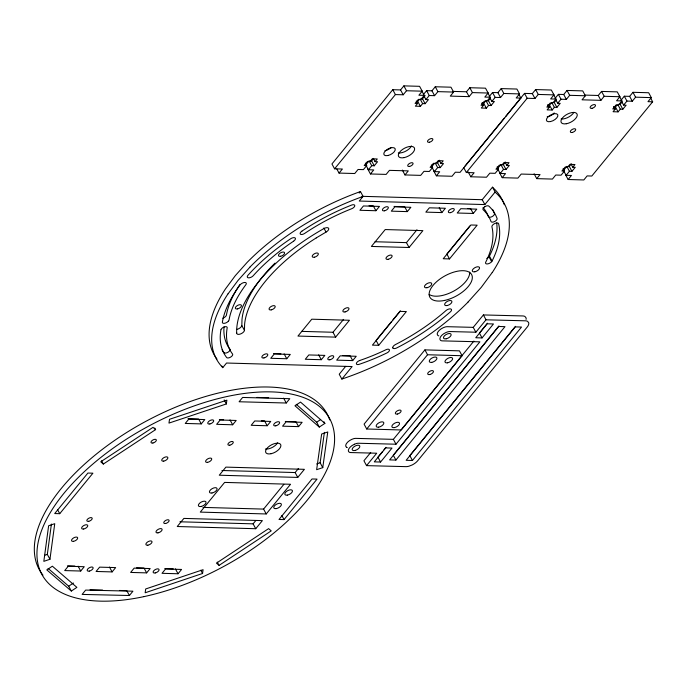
<?xml version="1.0" encoding="UTF-8"?>
<svg xmlns="http://www.w3.org/2000/svg" width="687" height="687" viewBox="0 0 687 687"><rect width="100%" height="100%" fill="white"/><g stroke="black" fill="none" stroke-linecap="round" stroke-linejoin="round"><path stroke-width="1.03" d="M49.953 559.278L54.745 523.683L48.622 525.744L43.831 561.348L49.953 559.278L47.326 554.409L51.413 524.052M202.562 573.482L203.086 569.686L145.687 588.965L145.163 592.769L202.562 573.482L200.81 570.236M322.761 467.641L327.768 431.968L321.645 434.021L316.638 469.693L322.761 467.641L320.125 462.772L324.401 432.346M226.349 403.956L226.89 400.143L169.517 419.293L168.968 423.098L226.349 403.956L224.16 399.894M220.991 329.64L220.999 329.623A3.461 1.683 -28.4 0 1 224.597 326.84A3.461 1.683 -28.4 0 1 227.182 327.871A120.946 58.824 -28.4 0 0 232.541 354.028A3.435 1.675 -28.4 0 1 230.592 357.12A3.435 1.675 -28.4 0 1 226.624 357.489A127.834 62.165 -28.4 0 1 220.922 329.88M492.193 272.559L481.286 287.321L468.053 302.022M228.075 293.821L237.968 280.494L249.87 267.217M129.414 595.509L132.926 591.189L85.643 590.09L82.131 594.418L129.414 595.509L126.777 590.64L119.426 590.468M284.04 519.604L317.042 479.105L312.01 478.976L279.008 519.475L284.04 519.604L281.85 515.542M286.256 403.011L289.785 398.692L242.623 397.447L239.093 401.766L286.256 403.011L283.619 398.142M382.642 451.419L377.944 457.164L380.572 462.033L391.994 448.07L385.708 447.907L374.286 461.87L380.572 462.033M383.99 449.77L386 447.314M487.469 323.199L479.406 333.058L482.042 337.927L493.455 323.963L487.169 323.792L475.756 337.755L482.042 337.927M498.96 325.921L393.273 455.198L395.91 460.067L504.979 326.651L498.693 326.48L389.623 459.895L395.91 460.067M485.683 362.788L409.804 455.601L412.44 460.47L521.51 327.055L515.224 326.883L406.154 460.299L412.44 460.47M487.04 361.13L515.49 326.334M421.595 90.512L424.223 95.381L418.89 95.235L422.204 91.182L419.577 86.313L403.879 85.875L400.555 89.928L392.766 89.705L331.941 163.953L334.569 168.813L342.392 169.036L339.043 173.081L336.845 169.028M334.569 168.813L395.403 94.574L403.192 94.789L406.506 90.744L422.204 91.182M59.735 513.687L92.917 473.188L87.893 473.051L54.711 513.55L59.735 513.687L57.536 509.634M419.431 99.435L417.765 101.453L420.401 106.322L422.617 103.625L425.124 103.694L428.439 99.641L425.931 99.572L423.733 95.519M423.295 94.703L426.618 90.658L431.951 90.804L435.275 86.76L450.973 87.197L453.6 92.067L450.286 96.111L469.118 96.644L472.441 92.59L488.139 93.037L485.503 88.168L469.805 87.73L466.49 91.775L452.888 91.397M365.398 163.145L366.712 165.576L363.397 169.629L358.056 169.474L354.741 173.528L339.043 173.081M416.27 101.049L417.593 103.479L415.377 106.184L420.401 106.322M424.223 95.381L420.908 99.435L418.392 99.366L415.077 103.411L417.593 103.479M369.941 160.87L371.615 160.921L373.608 158.491M420.822 98.782L422.488 98.825L425.15 95.587M371.736 165.722L369.108 160.852L365.785 164.897L368.421 169.766L371.736 165.722L374.252 165.79L377.567 161.737L375.05 161.668L373.299 158.422M375.05 161.668L377.266 158.972L372.242 158.826L370.027 161.531L367.519 161.454L364.204 165.507L366.712 165.576M425.931 99.572L429.246 95.527L434.588 95.673L437.902 91.629L453.6 92.067M367.803 169.096L370.439 173.966L373.754 169.921L368.421 169.766M359.181 193.073L360.452 191.518L363.088 196.388L359.267 201.042L484.85 204.571L495.129 192.025L492.502 187.156L482.222 199.702L361.963 196.319M402.342 170.067L404.969 174.936L408.293 170.883L389.452 170.359L386.137 174.404L370.439 173.966M80.714 571.034L84.252 566.715L68.236 566.26L64.698 570.579L80.714 571.034L78.078 566.165M201.265 423.896L204.803 419.577L188.788 419.13L185.25 423.45L201.265 423.896L198.629 419.027L187.955 418.727M375.918 210.729L379.464 206.409L363.449 205.963L359.911 210.282L375.918 210.729L373.29 205.86L369.022 205.739M488.139 93.037L484.816 97.082L490.157 97.236L487.521 92.367M434.373 163.515L431.719 166.752L434.347 171.621L439.689 171.767L436.365 175.82L433.737 170.951M481.69 103.248L483.7 103.308L485.915 100.603L488.543 105.472L491.059 105.549L494.374 101.496L491.858 101.427L489.668 97.365M489.23 96.558L492.545 92.505L497.886 92.659L501.201 88.606L516.899 89.044L519.535 93.913L516.195 97.966L520.883 98.095L519.132 94.849M431.324 164.992L432.647 167.43L429.323 171.475L423.991 171.329L420.667 175.374L404.969 174.936M482.205 102.895L483.519 105.334L481.312 108.031L486.336 108.177L488.543 105.472M490.157 97.236L486.843 101.281L484.326 101.212L481.012 105.266L483.519 105.334M435.876 162.725L437.55 162.767L439.534 160.337M486.748 100.628L488.423 100.68L490.415 98.25M434.347 171.621L437.671 167.568L440.178 167.637L443.493 163.592L440.985 163.523L439.233 160.277M440.985 163.523L443.201 160.818L438.177 160.681L435.962 163.377L433.454 163.308L430.131 167.353L432.647 167.43M491.858 101.427L495.181 97.374L500.514 97.528L503.837 93.475L519.535 93.913M112.11 571.91L115.648 567.591L99.632 567.144L96.094 571.464L112.11 571.91L109.473 567.041M232.661 424.781L236.199 420.461L220.183 420.006L216.645 424.326L232.661 424.781L230.025 419.912M286.762 358.743L290.3 354.423L274.293 353.977L270.747 358.296L286.762 358.743L284.126 353.882M407.314 211.613L410.86 207.294L394.845 206.839L391.307 211.158L407.314 211.613L404.686 206.744L394.012 206.444M465.056 165.996L504.258 118.155M505.606 116.507L524.533 93.406L532.322 93.621L535.637 89.576L551.335 90.014L553.971 94.883L550.648 98.928L555.989 99.083L553.353 94.213M520.883 98.095L460.058 172.343L455.344 172.205L452.029 176.258L436.365 175.82M301.602 331.374L332.997 332.259L343.534 319.403M375.042 241.747L406.438 242.623L416.975 229.767M463.708 167.645L466.336 172.514L527.169 98.275L534.95 98.49L538.273 94.445L553.971 94.883M335.634 337.128L349.451 320.254L311.778 319.197L297.952 336.072L335.634 337.128L332.997 332.259M409.074 247.492L422.891 230.626L385.218 229.561L371.392 246.435L409.074 247.492L406.438 242.623M468.173 171.913L470.81 176.782L474.124 172.738L466.336 172.514M146.64 572.881L150.178 568.561L134.171 568.115L130.633 572.434L146.64 572.881L144.012 568.012L136.541 567.806M267.191 425.751L270.738 421.432L254.722 420.976L251.184 425.296L267.191 425.751L264.564 420.882L261.361 420.788M321.301 359.713L324.839 355.394L308.824 354.947L305.286 359.267L321.301 359.713L318.665 354.844M441.853 212.584L445.391 208.264L429.384 207.809L425.837 212.128L441.853 212.584L439.216 207.714M505.374 162.192L503.382 164.622L500.866 164.545L497.551 168.598L500.179 173.468L505.52 173.613L502.206 177.667L499.569 172.798M547.522 105.094L549.531 105.154L551.747 102.457L554.375 107.318L556.891 107.395L560.206 103.342L557.698 103.273L555.5 99.22M555.062 98.404L558.376 94.351L563.718 94.505L567.033 90.452L582.731 90.899L585.367 95.768L582.044 99.813L600.885 100.345L604.199 96.292L619.897 96.73L617.269 91.869L601.572 91.423L598.257 95.476L584.646 95.089M497.165 166.838L498.479 169.277L495.155 173.322L489.822 173.176L486.508 177.22L470.81 176.782M548.037 104.75L549.351 107.181L547.144 109.877L552.168 110.023L554.375 107.318M555.989 99.083L552.674 103.136L550.158 103.059L546.843 107.112L549.351 107.181M552.58 102.475L554.254 102.526L556.247 100.096M500.179 173.468L503.502 169.414L506.01 169.483L509.333 165.438L506.817 165.369L505.065 162.123M506.817 165.369L509.033 162.664L504.009 162.527L501.793 165.224L499.286 165.155L495.962 169.208L498.479 169.277M557.698 103.273L561.013 99.22L566.346 99.375L569.669 95.321L585.367 95.768M345.681 366.343L339.223 374.226L341.851 379.095L352.13 366.549L226.547 363.028L222.734 367.682L221.858 366.059M178.036 573.765L181.574 569.446L165.567 568.991L162.029 573.31L178.036 573.765L175.408 568.896M298.587 426.627L302.134 422.307L286.118 421.861L282.58 426.18L298.587 426.627L295.96 421.758L285.285 421.457M352.697 360.598L356.235 356.278L340.22 355.832L336.682 360.151L352.697 360.598L350.061 355.729L342.59 355.522M473.249 213.459L476.787 209.14L460.779 208.693L457.233 213.013L473.249 213.459L470.612 208.59L467.418 208.505M391.59 321.507L376.081 340.443L378.709 345.312L406.361 311.563L400.083 311.383L372.431 345.132L378.709 345.312M392.938 319.867L400.358 310.807M469.788 226.066L446.859 254.053L449.496 258.922L477.147 225.173L470.861 224.993L443.218 258.741L449.496 258.922M202.974 507.392L263.585 509.093L283.868 484.344M179.917 521.794L253.099 523.846L255.753 520.609M221.944 470.501L295.135 472.553L298.45 468.5M534.108 173.768L536.736 178.637L540.051 174.584L521.218 174.06L517.895 178.105L502.206 177.667M266.221 513.962L290.549 484.266L224.623 482.411L200.286 512.107L266.221 513.962L263.585 509.093M255.736 528.715L262.374 520.617L183.884 518.41L177.246 526.517L255.736 528.715L253.099 523.846M297.763 477.422L304.401 469.324L225.911 467.117L219.273 475.215L297.763 477.422L295.135 472.553M619.897 96.73L616.582 100.783L621.924 100.929L619.288 96.068M613.457 106.949L615.466 107.009L617.124 104.982M620.996 100.259L624.311 96.206L629.644 96.352L632.967 92.307L648.665 92.745L651.293 97.614L647.978 101.667L652.65 101.796L650.46 97.743M563.091 168.693L564.405 171.123L561.09 175.176L555.749 175.03L552.434 179.075L536.736 178.637M613.972 106.597L615.286 109.035L613.07 111.732L618.094 111.869L620.309 109.173L622.817 109.242L626.14 105.197L623.624 105.12L621.434 101.066M621.924 100.929L618.601 104.982L616.093 104.913L612.77 108.958L615.286 109.035M567.634 166.426L569.308 166.469L571.301 164.038M618.515 104.33L620.189 104.372L622.182 101.942M569.429 171.269L566.801 166.4L563.477 170.453L566.114 175.314L569.429 171.269L571.945 171.338L575.259 167.285L572.752 167.216L570.991 163.97M572.752 167.216L574.959 164.519L569.935 164.373L567.728 167.078L565.212 167.01L561.897 171.054L564.405 171.123M623.624 105.12L626.948 101.075L632.28 101.221L635.595 97.176L651.293 97.614M424.918 349.881L364.084 424.128L366.721 428.997L401.251 429.968L462.085 355.72L459.448 350.851L424.918 349.881L427.546 354.75L462.085 355.72M565.495 174.653L568.132 179.513L571.447 175.468L566.114 175.314M366.721 428.997L427.546 354.75M652.65 101.796L591.816 176.035L587.145 175.906L583.83 179.96L568.132 179.513M370.697 452.493L363.921 460.762L366.549 465.631L405.905 466.636A8.682 4.225 -28.4 0 0 408.954 466.215L412.226 464.936A9.987 4.861 -28.4 0 0 417.808 460.608L527.59 326.591A9.944 4.835 -28.4 0 0 528.707 322.77L527.607 321.379A8.699 4.234 -28.4 0 0 525.349 320.812L486.027 319.807L475.859 332.216L450.028 331.563A6.509 3.16 -28.4 0 0 447.735 331.873L445.897 332.542A7.454 3.624 -28.4 0 0 440.041 339.704L440.711 340.451A6.484 3.152 -28.4 0 0 442.394 340.872L479.895 341.825L396.004 444.214L358.502 443.252A6.509 3.16 -28.4 0 0 356.218 443.57L354.38 444.24M438.813 335.874A6.484 3.152 -28.4 0 1 438.074 335.582L437.387 334.852A7.454 3.624 -28.4 0 1 443.27 327.699L445.099 327.012A6.509 3.16 -28.4 0 1 447.392 326.694L473.231 327.356L483.399 314.938L522.713 315.943A8.699 4.234 -28.4 0 1 524.98 316.509L526.062 317.901A9.944 4.835 -28.4 0 1 526.07 319.369M366.549 465.631L376.716 453.222L350.877 452.561A6.484 3.152 -28.4 0 1 349.194 452.149L348.498 451.419A7.454 3.624 -28.4 0 1 354.38 444.257M346.557 447.28L345.87 446.55A7.454 3.624 -28.4 0 1 351.753 439.388L353.582 438.701A6.509 3.16 -28.4 0 1 355.875 438.383L393.368 439.345L473.875 341.087M48.124 568.432L68.691 586.191L73.457 583.031M71.328 591.06L76.884 587.376L52.367 566.2L46.802 569.884L71.328 591.06L68.691 586.191M296.26 404.334L316.655 422.204L320.64 419.577M324.865 423.398L300.537 402.093L294.963 405.768L319.292 427.074L324.865 423.398L323.981 421.775M219.05 565.392L271.228 530.888L268.617 528.621L216.448 563.125L219.05 565.392L217.298 562.146M155.597 429.633L153.012 427.348L100.749 461.776L103.333 464.051L155.597 429.633L154.721 428.01M316.269 237.882L326.067 232.069A4.234 2.061 -28.4 0 0 328.635 228.342A4.234 2.061 -28.4 0 0 324.084 228.47A134.704 65.514 -28.4 0 0 262.305 277.342A135.141 65.72 -28.4 0 0 236.672 332.963M44.698 555.294L47.326 554.409M316.63 463.948L320.125 462.772M90.006 589.789L102.612 590.081M256.826 397.438L268.617 397.747M273.452 353.582L280.931 353.788M219.351 419.611L223.618 419.731M67.403 565.865L74.874 566.071M164.734 568.596L173.27 568.836M632.967 92.307L635.595 97.176M629.644 96.352L632.28 101.221M624.311 96.206L626.948 101.075M620.189 104.372L622.817 109.242M618.111 105.12L620.309 109.173M615.466 107.009L618.094 111.869M601.572 91.423L604.199 96.292M598.257 95.476L600.885 100.345M567.033 90.452L569.669 95.321M563.718 94.505L566.346 99.375M558.376 94.351L561.013 99.22M554.254 102.526L556.891 107.395M549.531 105.154L552.168 110.023M535.637 89.576L538.273 94.445M532.322 93.621L534.95 98.49M569.308 166.469L571.945 171.338M524.533 93.406L527.169 98.275M501.201 88.606L503.837 93.475M497.886 92.659L500.514 97.528M492.545 92.505L495.181 97.374M488.423 100.68L491.059 105.549M483.7 103.308L486.336 108.177M469.805 87.73L472.441 92.59M466.49 91.775L469.118 96.644M503.382 164.622L506.01 169.483M500.866 164.545L503.502 169.414M435.275 86.76L437.902 91.629M431.951 90.804L434.588 95.673M426.618 90.658L429.246 95.527M482.222 199.702L484.85 204.571M422.488 98.825L425.124 103.694M420.418 99.563L422.617 103.625M403.879 85.875L406.506 90.744M400.555 89.928L403.192 94.789M489.393 256.225A3.71 1.803 -28.4 0 1 489.007 256.801L491.643 261.67A3.71 1.803 -28.4 0 0 492.029 261.094L489.436 256.148A137.005 66.63 -28.4 0 0 496.71 222.957M437.55 162.767L440.178 167.637M435.472 163.515L437.671 167.568M392.766 89.705L395.403 94.574M483.399 314.938L486.027 319.807M473.231 327.356L475.859 332.216M371.615 160.921L374.252 165.79M323.852 228.024L326.042 232.077M393.368 439.345L396.004 444.214M316.655 422.204L319.292 427.074M275.006 263.112A126.468 61.504 -28.4 0 0 242.004 319.438L241.824 325.526L244.452 330.395A4.251 2.07 -28.4 0 1 240.227 334.071A4.251 2.07 -28.4 0 1 236.749 332.929M101.582 460.805L103.333 464.051M244.452 330.395L244.598 324.316A126.468 61.504 -28.4 0 1 316.286 237.9M573.954 112.325A8.974 4.362 -28.4 0 1 561.107 118.98M554.229 112.951A6.338 3.083 -28.4 0 1 547.196 116.816M411.504 145.962A8.974 4.362 -28.4 0 1 398.305 152.918M391.135 147.43A6.338 3.083 -28.4 0 1 384.918 150.728M347.296 447.572A6.484 3.152 -28.4 0 1 346.557 447.28M42.972 575.165A163.626 79.572 -28.4 0 1 145.129 421.732A163.626 79.572 -28.4 0 1 329.717 419.92M277.625 442.814A8.442 4.105 -28.4 0 1 265.388 449.015M249.819 267.217A158.319 76.996 -28.4 0 1 363.079 196.43M359.687 360.529A3.375 1.64 -28.4 0 0 356.381 363.457A3.375 1.64 -28.4 0 0 359.172 364.325A126.777 61.658 -28.4 0 0 386.875 352.963A3.401 1.649 -28.4 0 0 389.435 349.898A3.401 1.649 -28.4 0 0 385.905 349.752A119.933 58.326 -28.4 0 1 359.687 360.503M301.894 231.167A127.834 62.174 -28.4 0 1 351.555 205.087A3.461 1.683 -28.4 0 1 354.775 205.662A3.461 1.683 -28.4 0 1 351.667 208.745A120.964 58.833 -28.4 0 0 304.633 233.434A3.461 1.683 -28.4 0 1 300.442 234.198A3.461 1.683 -28.4 0 1 301.894 231.167M491.531 261.799A3.693 1.795 -28.4 0 1 487.238 263.945A3.693 1.795 -28.4 0 1 485.752 262.099A129.663 63.058 -28.4 0 0 491.918 226.839A3.71 1.803 -28.4 0 1 494.855 223.49A3.71 1.803 -28.4 0 1 498.616 223.756A137.005 66.63 -28.4 0 1 492.09 261.008M360.452 191.57A158.319 76.996 -28.4 0 0 247.183 262.348L235.332 275.624L225.448 288.952A158.319 76.996 -28.4 0 0 216.989 359.086M492.553 209.355A126.674 61.607 -28.4 0 1 494.442 213.605A3.401 1.649 -28.4 0 1 491.961 216.68A3.401 1.649 -28.4 0 1 488.363 216.603A119.899 58.309 -28.4 0 0 483.073 207.508M229.913 349.159A120.946 58.824 -28.4 0 1 224.039 326.849M230.025 349.357A3.435 1.675 -28.4 0 1 227.749 352.371A3.435 1.675 -28.4 0 1 223.988 352.62M223.945 352.637A127.834 62.165 -28.4 0 1 222.047 349.829M239.857 284.564A129.182 62.826 -28.4 0 0 226.427 315.05A3.693 1.795 -28.4 0 1 225.697 316.355A3.693 1.795 -28.4 0 1 222.794 318.201M241.824 325.526A4.251 2.07 -28.4 0 1 236.629 329.442M488.895 256.929A3.693 1.795 -28.4 0 1 486.748 258.492M469.685 272.138A23.753 11.55 -28.4 0 1 453.875 291.022A23.753 11.55 -28.4 0 1 429.126 294.405M495.052 192.077A168.89 82.139 -28.4 0 1 492.253 272.559M468.105 302.031A168.89 82.139 -28.4 0 1 341.86 379.044M222.811 367.631A158.319 76.996 -28.4 0 1 228.015 293.821M492.416 187.208A168.89 82.139 -28.4 0 1 504.301 204.752M566.286 123.754A8.974 4.362 -28.4 0 0 577.14 114.24A8.974 4.362 -28.4 0 0 563.872 116.498A8.974 4.362 -28.4 0 0 566.286 123.754M550.527 121.565A6.338 3.083 -28.4 0 0 557.741 114.72A6.338 3.083 -28.4 0 0 548.166 116.773A6.338 3.083 -28.4 0 0 550.527 121.565M592.057 108.28A2.954 1.434 -28.4 0 0 595.423 105.085A2.954 1.434 -28.4 0 0 590.957 106.038A2.954 1.434 -28.4 0 0 592.057 108.28M572.262 132.436A2.954 1.434 -28.4 0 0 575.629 129.25A2.954 1.434 -28.4 0 0 571.163 130.204A2.954 1.434 -28.4 0 0 572.262 132.436M429.435 142.235A2.954 1.434 -28.4 0 0 432.801 139.049A2.954 1.434 -28.4 0 0 428.336 140.002A2.954 1.434 -28.4 0 0 429.435 142.235M404.188 157.615A8.974 4.362 -28.4 0 0 414.407 147.928A8.974 4.362 -28.4 0 0 400.847 150.831A8.974 4.362 -28.4 0 0 404.188 157.615M387.906 155.52A6.338 3.083 -28.4 0 0 395.128 148.684A6.338 3.083 -28.4 0 0 385.544 150.736A6.338 3.083 -28.4 0 0 387.906 155.52M409.641 166.4A2.954 1.434 -28.4 0 0 413.007 163.214A2.954 1.434 -28.4 0 0 408.542 164.167A2.954 1.434 -28.4 0 0 409.641 166.4M394.381 427.606A4.225 2.052 -28.4 0 0 399.49 423.132A4.225 2.052 -28.4 0 0 393.247 424.188A4.225 2.052 -28.4 0 0 394.381 427.606M447.469 362.813A4.225 2.052 -28.4 0 0 452.578 358.339A4.225 2.052 -28.4 0 0 446.335 359.395A4.225 2.052 -28.4 0 0 447.469 362.813M431.771 362.367A4.225 2.052 -28.4 0 0 436.88 357.893A4.225 2.052 -28.4 0 0 430.637 358.957A4.225 2.052 -28.4 0 0 431.771 362.367M378.683 427.168A4.225 2.052 -28.4 0 0 383.793 422.685A4.225 2.052 -28.4 0 0 377.549 423.75A4.225 2.052 -28.4 0 0 378.683 427.168M397.404 414.038A3.169 1.537 -28.4 0 0 401.028 410.62A3.169 1.537 -28.4 0 0 396.244 411.633A3.169 1.537 -28.4 0 0 397.404 414.038M429.753 374.552A3.169 1.537 -28.4 0 0 433.377 371.143A3.169 1.537 -28.4 0 0 428.594 372.148A3.169 1.537 -28.4 0 0 429.753 374.552M446.241 338.785A4.225 2.052 -28.4 0 0 451.05 334.226A4.225 2.052 -28.4 0 0 444.661 335.6A4.225 2.052 -28.4 0 0 446.241 338.785M354.921 450.483A4.225 2.052 -28.4 0 0 359.73 445.923A4.225 2.052 -28.4 0 0 353.341 447.297A4.225 2.052 -28.4 0 0 354.921 450.483M143.969 596.617A163.626 79.572 -28.4 0 0 330.37 419.98A163.626 79.572 -28.4 0 0 82.972 472.939A163.626 79.572 -28.4 0 0 143.969 596.617M275.805 425.811A3.272 1.589 -28.4 0 0 279.549 422.282A3.272 1.589 -28.4 0 0 274.611 423.321A3.272 1.589 -28.4 0 0 275.805 425.811M209.879 423.956A3.272 1.589 -28.4 0 0 213.623 420.427A3.272 1.589 -28.4 0 0 208.676 421.475A3.272 1.589 -28.4 0 0 209.879 423.956M89.327 571.095A3.272 1.589 -28.4 0 0 93.063 567.565A3.272 1.589 -28.4 0 0 88.125 568.604A3.272 1.589 -28.4 0 0 89.327 571.095M155.253 572.941A3.272 1.589 -28.4 0 0 158.998 569.411A3.272 1.589 -28.4 0 0 154.051 570.459A3.272 1.589 -28.4 0 0 155.253 572.941M200.896 506.508A4.225 2.052 -28.4 0 0 205.997 502.034A4.225 2.052 -28.4 0 0 199.754 503.09A4.225 2.052 -28.4 0 0 200.896 506.508M276.243 508.62A4.225 2.052 -28.4 0 0 281.352 504.146A4.225 2.052 -28.4 0 0 275.109 505.211A4.225 2.052 -28.4 0 0 276.243 508.62M287.303 495.121A4.225 2.052 -28.4 0 0 292.413 490.647A4.225 2.052 -28.4 0 0 286.17 491.712A4.225 2.052 -28.4 0 0 287.303 495.121M211.957 493.008A4.225 2.052 -28.4 0 0 217.058 488.534A4.225 2.052 -28.4 0 0 210.815 489.591A4.225 2.052 -28.4 0 0 211.957 493.008M157.993 532.854A3.375 1.64 -28.4 0 0 162.08 529.273A3.375 1.64 -28.4 0 0 157.083 530.124A3.375 1.64 -28.4 0 0 157.993 532.854M147.894 545.177A3.375 1.64 -28.4 0 0 151.982 541.596A3.375 1.64 -28.4 0 0 146.984 542.447A3.375 1.64 -28.4 0 0 147.894 545.177M207.603 462.342A3.375 1.64 -28.4 0 0 211.69 458.761A3.375 1.64 -28.4 0 0 206.701 459.612A3.375 1.64 -28.4 0 0 207.603 462.342M163.746 461.106A3.375 1.64 -28.4 0 0 167.834 457.525A3.375 1.64 -28.4 0 0 162.836 458.375A3.375 1.64 -28.4 0 0 163.746 461.106M83.642 529.007A3.375 1.64 -28.4 0 0 87.721 525.426A3.375 1.64 -28.4 0 0 82.732 526.276A3.375 1.64 -28.4 0 0 83.642 529.007M73.543 541.33A3.375 1.64 -28.4 0 0 77.631 537.749A3.375 1.64 -28.4 0 0 72.633 538.599A3.375 1.64 -28.4 0 0 73.543 541.33M271.082 453.721A8.442 4.105 -28.4 0 0 280.7 444.609A8.442 4.105 -28.4 0 0 267.93 447.34A8.442 4.105 -28.4 0 0 271.082 453.721M152.918 443.003A2.954 1.434 -28.4 0 0 156.284 439.809A2.954 1.434 -28.4 0 0 151.818 440.771A2.954 1.434 -28.4 0 0 152.918 443.003M229.836 445.159A2.954 1.434 -28.4 0 0 233.202 441.973A2.954 1.434 -28.4 0 0 228.737 442.926A2.954 1.434 -28.4 0 0 229.836 445.159M88.769 521.296A2.954 1.434 -28.4 0 0 92.135 518.101A2.954 1.434 -28.4 0 0 87.67 519.063A2.954 1.434 -28.4 0 0 88.769 521.296M165.687 523.451A2.954 1.434 -28.4 0 0 169.054 520.265A2.954 1.434 -28.4 0 0 164.588 521.218A2.954 1.434 -28.4 0 0 165.687 523.451M484.721 206.778A3.401 1.657 -28.4 0 0 483.184 209.775A119.899 58.309 -28.4 0 1 490.99 221.472A3.401 1.649 -28.4 0 0 494.588 221.549A3.401 1.649 -28.4 0 0 497.079 218.466A126.674 61.607 -28.4 0 0 488.818 206.1A3.401 1.657 -28.4 0 0 484.721 206.778M392.835 347.923A3.693 1.795 -28.4 0 0 396.828 347.897A136.979 66.622 -28.4 0 0 450.328 311.915A3.693 1.795 -28.4 0 0 450.758 308.961A3.693 1.795 -28.4 0 0 446.026 310.541A129.628 63.041 -28.4 0 1 395.411 344.582A3.693 1.795 -28.4 0 0 392.835 347.923M228.333 321.224A3.693 1.795 -28.4 0 0 229.063 319.919A129.182 62.826 -28.4 0 1 245.817 284.762A3.693 1.795 -28.4 0 0 244.898 282.469A3.693 1.795 -28.4 0 0 240.347 284.598A3.744 1.821 -28.4 0 0 240.098 284.899A136.524 66.399 -28.4 0 0 222.382 322.031A3.693 1.795 -28.4 0 0 224.4 323.319A3.693 1.795 -28.4 0 0 228.333 321.224M293.555 241.206A3.693 1.795 -28.4 0 0 294.946 239.918A3.693 1.795 -28.4 0 0 294.551 237.702A3.693 1.795 -28.4 0 0 290.567 238.818A136.524 66.399 -28.4 0 0 247.99 275.255A3.753 1.821 -28.4 0 0 247.758 275.556A3.693 1.795 -28.4 0 0 248.694 277.84A3.693 1.795 -28.4 0 0 253.245 275.702A129.182 62.826 -28.4 0 1 293.555 241.206M345.063 311.932A3.375 1.64 -28.4 0 0 348.91 308.283A3.375 1.64 -28.4 0 0 343.801 309.382A3.375 1.64 -28.4 0 0 345.063 311.932M427.091 287.698A4.01 1.949 -28.4 0 0 431.659 283.37A4.01 1.949 -28.4 0 0 425.597 284.667A4.01 1.949 -28.4 0 0 427.091 287.698M450.466 212.644A3.272 1.589 -28.4 0 0 454.21 209.114A3.272 1.589 -28.4 0 0 449.264 210.153A3.272 1.589 -28.4 0 0 450.466 212.644M263.98 357.927A3.272 1.589 -28.4 0 0 267.724 354.398A3.272 1.589 -28.4 0 0 262.778 355.445A3.272 1.589 -28.4 0 0 263.98 357.927M314.414 257.213A3.375 1.64 -28.4 0 0 318.261 253.572A3.375 1.64 -28.4 0 0 313.152 254.662A3.375 1.64 -28.4 0 0 314.414 257.213M388.198 259.291A3.375 1.64 -28.4 0 0 392.045 255.641A3.375 1.64 -28.4 0 0 386.936 256.732A3.375 1.64 -28.4 0 0 388.198 259.291M280.665 256.268A3.375 1.64 -28.4 0 0 284.512 252.618A3.375 1.64 -28.4 0 0 279.403 253.718A3.375 1.64 -28.4 0 0 280.665 256.268M329.915 359.773A3.272 1.589 -28.4 0 0 333.65 356.244A3.272 1.589 -28.4 0 0 328.712 357.292A3.272 1.589 -28.4 0 0 329.915 359.773M237.53 308.91A3.375 1.64 -28.4 0 0 241.377 305.268A3.375 1.64 -28.4 0 0 236.268 306.359A3.375 1.64 -28.4 0 0 237.53 308.91M474.906 271.777A4.01 1.949 -28.4 0 0 479.474 267.449A4.01 1.949 -28.4 0 0 473.412 268.746A4.01 1.949 -28.4 0 0 474.906 271.777M384.54 210.789A3.272 1.589 -28.4 0 0 388.275 207.259A3.272 1.589 -28.4 0 0 383.337 208.307A3.272 1.589 -28.4 0 0 384.54 210.789M271.279 309.863A3.375 1.64 -28.4 0 0 275.126 306.213A3.375 1.64 -28.4 0 0 270.017 307.304A3.375 1.64 -28.4 0 0 271.279 309.863M447.254 305.526A4.01 1.949 -28.4 0 0 451.823 301.198A4.01 1.949 -28.4 0 0 445.76 302.495A4.01 1.949 -28.4 0 0 447.254 305.526M444.669 300.408A23.753 11.55 -28.4 0 0 471.72 274.774A23.753 11.55 -28.4 0 0 435.807 282.46A23.753 11.55 -28.4 0 0 444.669 300.408"/></g></svg>
